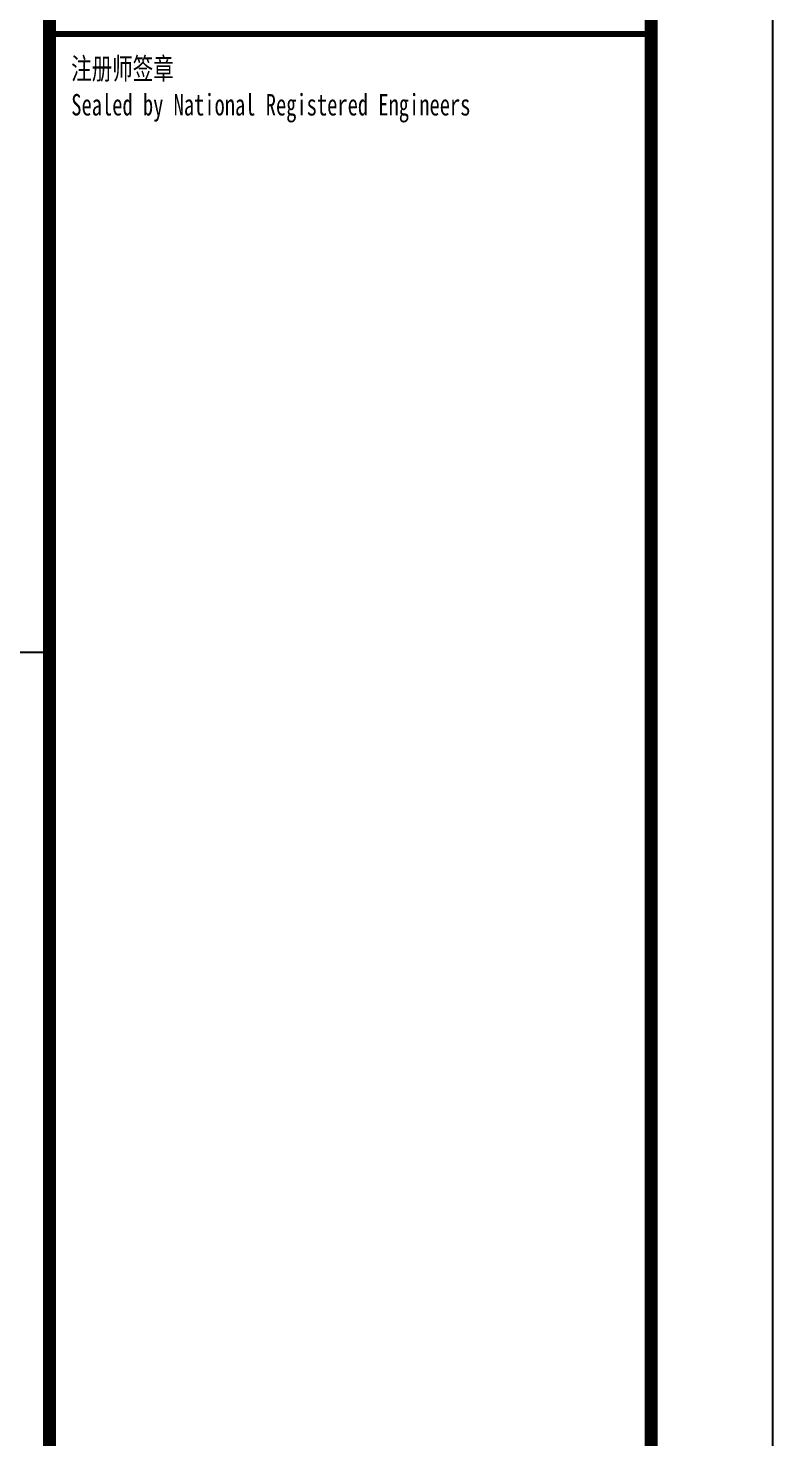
# Model space of a CAD drawing. Extents: x -33967 to 1773478, y -1022458 to -784650.
# Drawn here: x 1761230 to 1773478, y -977830 to -954631 of the extents above; entities that cross this region are included whole.
import ezdxf

# ---------------------------------------------------------------- set-up
doc = ezdxf.new("R2010")
doc.units = 0
doc.header["$LTSCALE"] = 1000
doc.header["$MEASUREMENT"] = 0
doc.layers.add('AXIS', color=3, linetype='Continuous')
doc.layers.add('PUB_TITLE', color=4, linetype='Continuous')
doc.styles.add('_gyy_title_ST', font='', dxfattribs={"width": 0.8})
doc.styles.get('_gyy_title_ST').set_extended_font_data('SimSun')

msp = doc.modelspace()

# ---------------------------------------------------------------- linework, layer by layer
at = {"layer": 'AXIS'}
msp.add_line((1735443.2, -964901), (1761578.7, -964901), dxfattribs=at)
at = {"layer": 'PUB_TITLE'}
msp.add_lwpolyline([(1654677.7, -1022458.4), (1773477.7, -1022458.4), (1773477.7, -938458.4), (1654677.7, -938458.4)], close=True, dxfattribs=at)
at = {"layer": 'PUB_TITLE', "const_width": 212.1}
for points in [[(1657498, -1021044.2), (1657498, -939872.6), (1771477.7, -939872.6), (1771477.7, -1021044.2)], [(1761578.7, -939872.6), (1771477.7, -939872.6), (1771477.7, -1021044.2), (1761578.7, -1021044.2)]]:
    msp.add_lwpolyline(points, close=True, dxfattribs=at)
at = {"layer": 'PUB_TITLE', "const_width": 99}
msp.add_lwpolyline([(1761578.7, -954724.1), (1771477.7, -954724.1)], dxfattribs=at)

# ---------------------------------------------------------------- texts
at = {"layer": 'PUB_TITLE', "style": '_gyy_title_ST', "width": 0.7}
for s, height, p in [('注册师签章', 353.53, (1761936.5, -955473.6)), ('Sealed by National Registered Engineers', 353.535, (1761938.4, -956067.6))]:
    msp.add_text(s, height=height, dxfattribs=at).set_placement(p)

doc.saveas('drawing.dxf')
